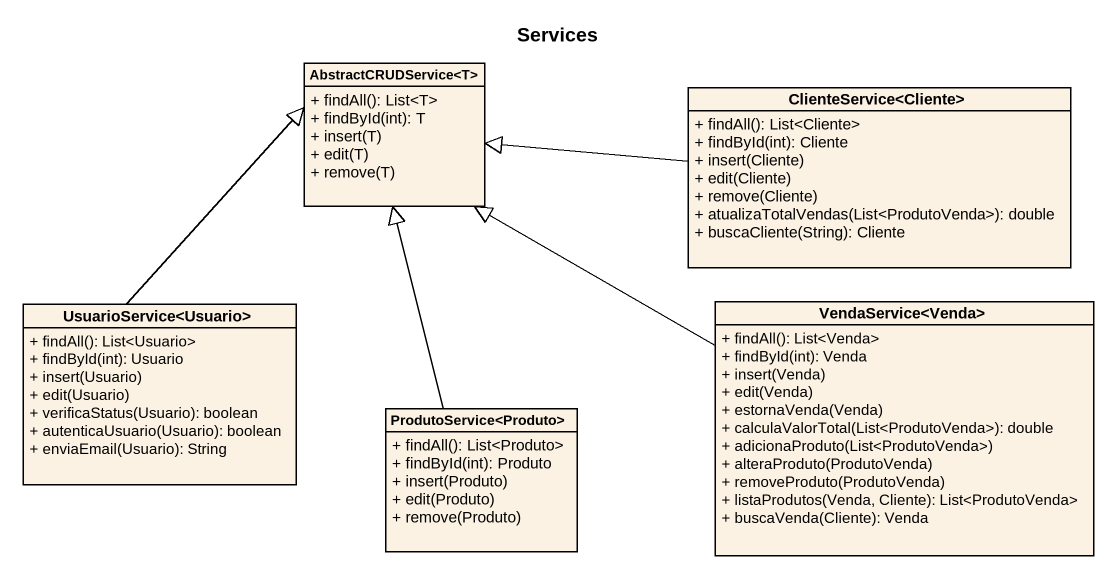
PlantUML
@startuml
title Services
hide circle
hide empty members
skinparam classAttributeIconSize 0
class "AbstractCRUDService<T>" as AbstractCRUDService_T {
  + findAll(): List<T>
  + findById(int): T
  + insert(T)
  + edit(T)
  + remove(T)
}
class "ClienteService<Cliente>" as ClienteService_Cliente {
  + findAll(): List<Cliente>
  + findById(int): Cliente
  + insert(Cliente)
  + edit(Cliente)
  + remove(Cliente)
  + atualizaTotalVendas(List<ProdutoVenda>): double
  + buscaCliente(String): Cliente
}
class "UsuarioService<Usuario>" as UsuarioService_Usuario {
  + findAll(): List<Usuario>
  + findById(int): Usuario
  + insert(Usuario)
  + edit(Usuario)
  + verificaStatus(Usuario): boolean
  + autenticaUsuario(Usuario): boolean
  + enviaEmail(Usuario): String
}
class "VendaService<Venda>" as VendaService_Venda {
  + findAll(): List<Venda>
  + findById(int): Venda
  + insert(Venda)
  + edit(Venda)
  + estornaVenda(Venda)
  + calculaValorTotal(List<ProdutoVenda>): double
  + adicionaProduto(List<ProdutoVenda>)
  + alteraProduto(ProdutoVenda)
  + removeProduto(ProdutoVenda)
  + listaProdutos(Venda, Cliente): List<ProdutoVenda>
  + buscaVenda(Cliente): Venda
}
class "ProdutoService<Produto>" as ProdutoService_Produto {
  + findAll(): List<Produto>
  + findById(int): Produto
  + insert(Produto)
  + edit(Produto)
  + remove(Produto)
}
ClienteService_Cliente -left-|> AbstractCRUDService_T
UsuarioService_Usuario -up-|> AbstractCRUDService_T
VendaService_Venda -left-|> AbstractCRUDService_T
ProdutoService_Produto -up-|> AbstractCRUDService_T
@enduml
